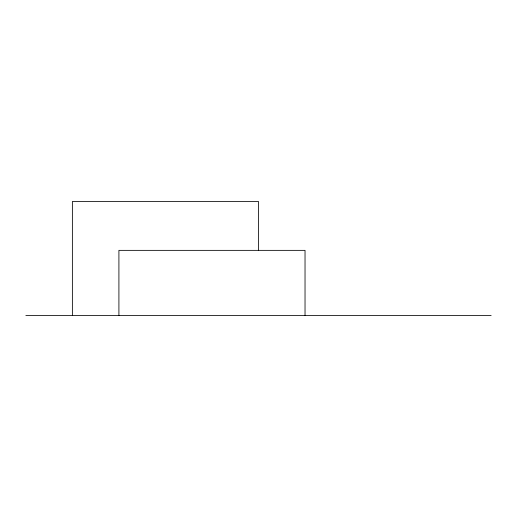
<?xml version="1.0" encoding="UTF-8"?>
<svg xmlns="http://www.w3.org/2000/svg" width="517" height="517" viewBox="0 0 517 517"><rect width="100%" height="100%" fill="white"/><g stroke="black" fill="none" stroke-linecap="round" stroke-linejoin="round"><path stroke-width="0.78" d="M25.85 315.499L491.15 315.499M305.03 315.499L305.03 250.357L118.91 250.357L118.91 315.499M258.5 250.474L258.5 201.501L72.38 201.501L72.38 315.499"/></g></svg>
